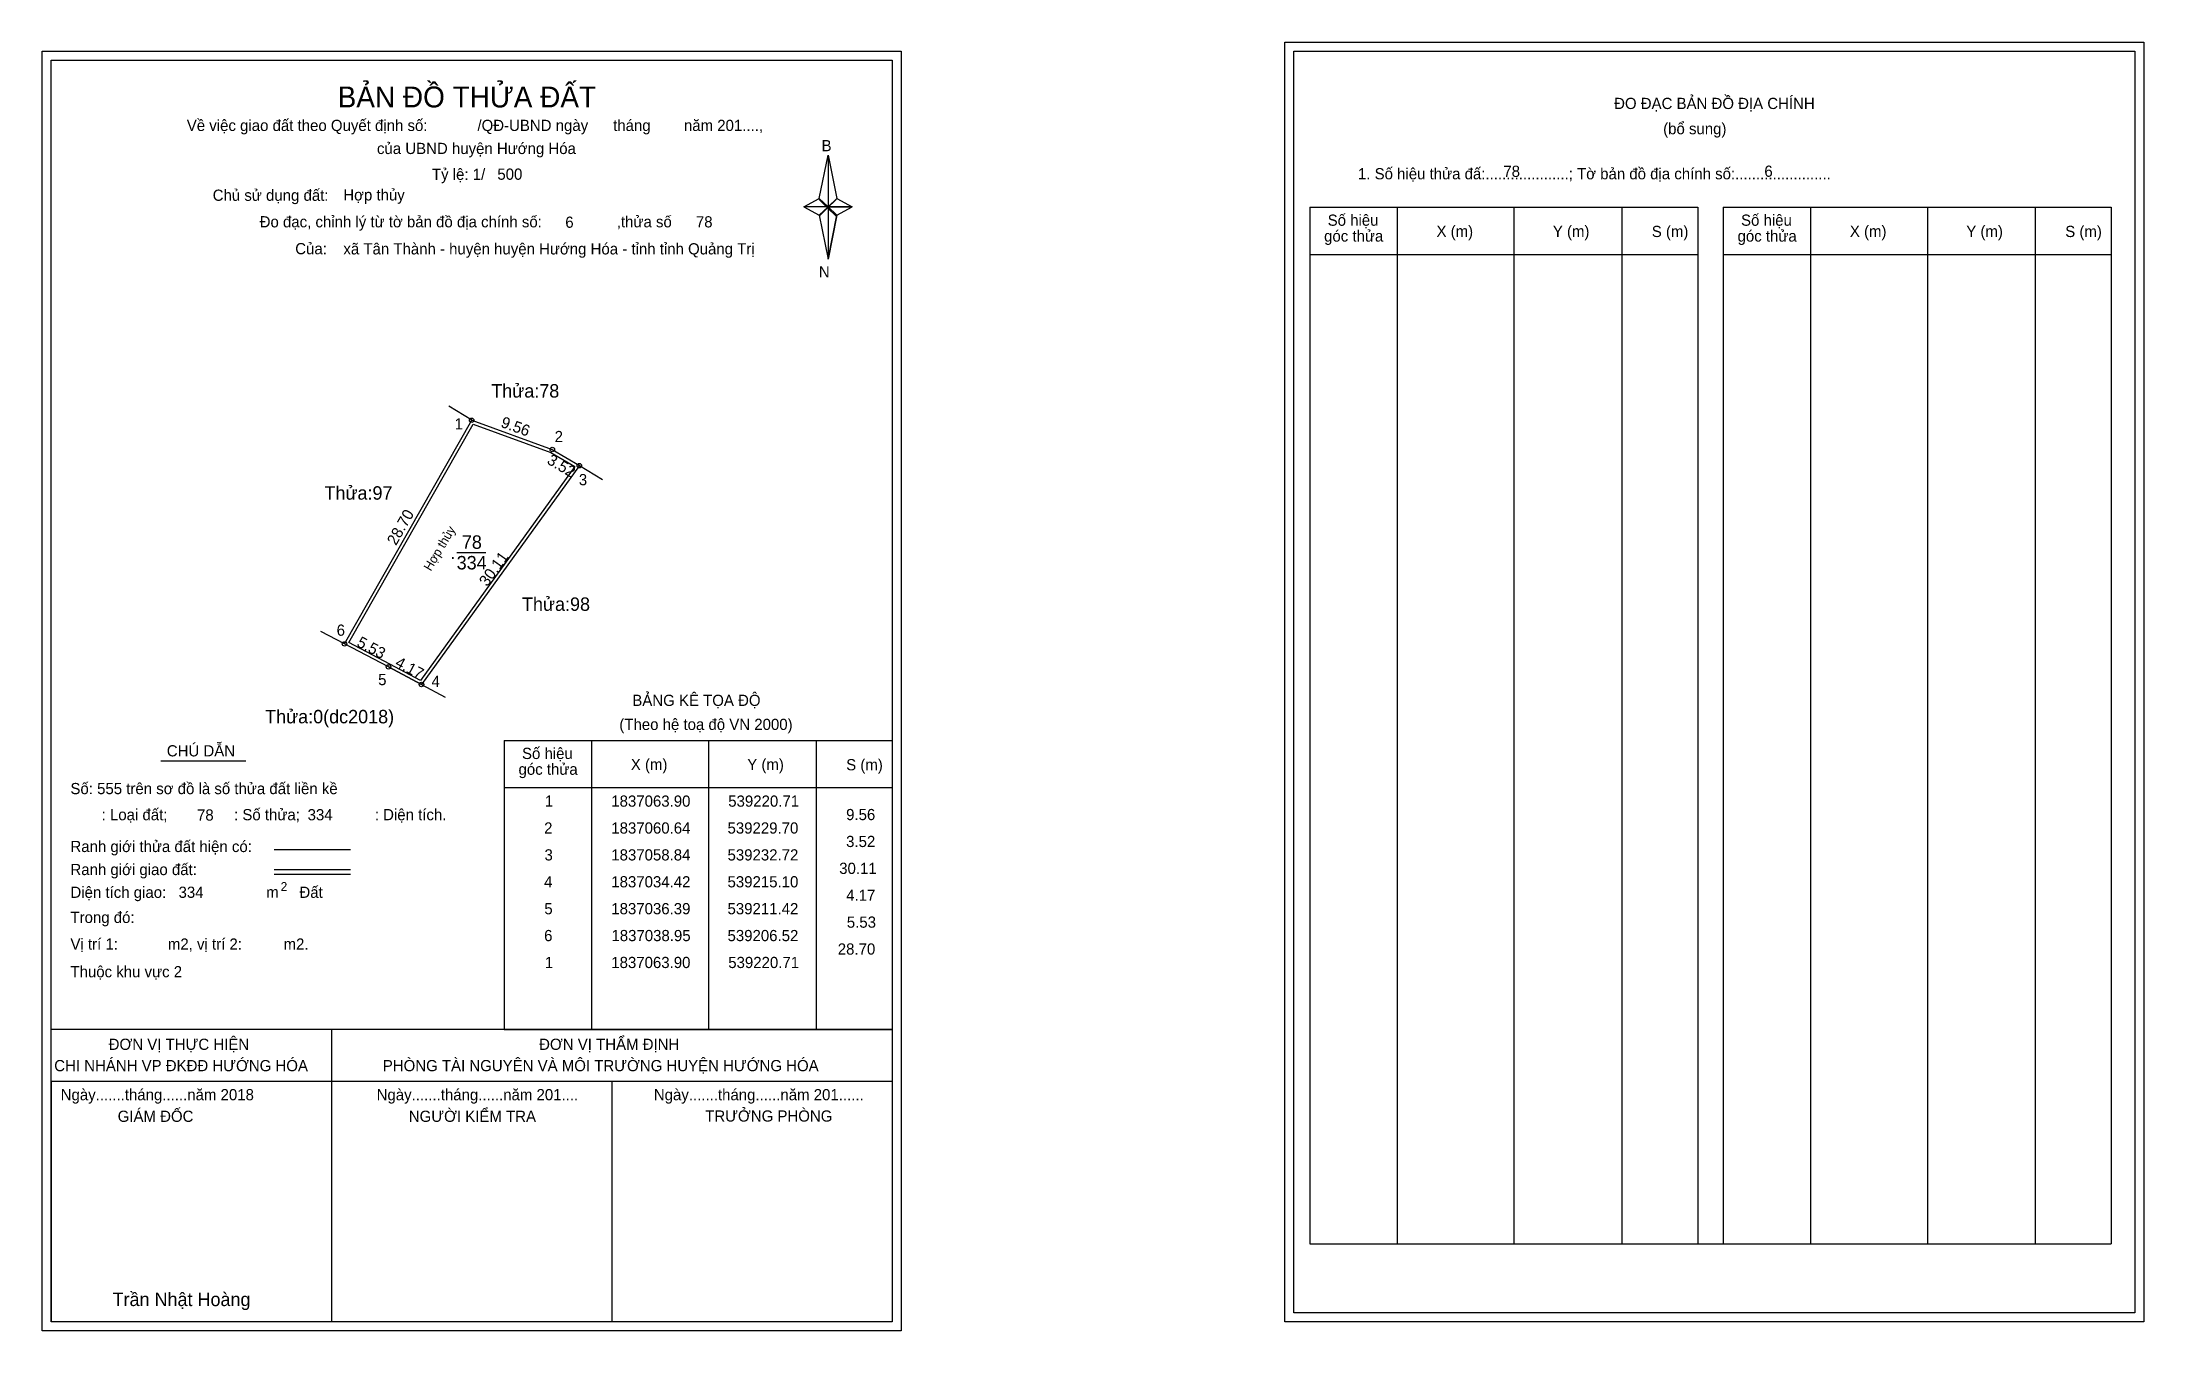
# Model space of a CAD drawing. Extents: x 539173 to 539407, y 1836962 to 1837106.
import ezdxf

# ---------------------------------------------------------------- set-up
doc = ezdxf.new("R2010")
doc.units = 0
for name, color, linetype in [('Level 1', 7, 'Continuous'), ('Level 10', 7, 'Continuous'), ('Level 11', 7, 'Continuous'), ('Level 13', 7, 'Continuous'), ('Level 27', 7, 'Continuous'), ('Level 28', 7, 'Continuous'), ('Level 3', 7, 'Continuous'), ('Level 36', 7, 'Continuous'), ('Level 49', 7, 'Continuous'), ('Level 5', 7, 'Continuous'), ('Level 53', 7, 'Continuous'), ('Level 55', 7, 'Continuous'), ('Level 6', 7, 'Continuous'), ('Level 63', 7, 'Continuous'), ('Level 9', 7, 'Continuous')]:
    doc.layers.add(name, color=color, linetype=linetype)

msp = doc.modelspace()

# ---------------------------------------------------------------- linework, layer by layer
at = {"layer": 'Level 1'}
for p, q in [((539312.43, 1837105.09), (539312.43, 1837105.09)), ((539173.77, 1837104.09), (539173.77, 1837104.09)), ((539259.48, 1837088.65), (539260.46, 1837093.47)), ((539260.46, 1837093.47), (539260.46, 1837087.71)), ((539260.46, 1837093.47), (539261.45, 1837088.65)), ((539257.76, 1837087.71), (539259.48, 1837088.65)), ((539259.48, 1837088.65), (539260.46, 1837087.71)), ((539260.39, 1837087.6), (539259.48, 1837088.54)), ((539261.38, 1837088.54), (539260.39, 1837087.6)), ((539260.39, 1837087.6), (539261.38, 1837088.54)), ((539261.45, 1837088.65), (539260.46, 1837087.71)), ((539260.46, 1837087.71), (539259.48, 1837086.79)), ((539260.39, 1837087.6), (539259.48, 1837086.68)), ((539259.48, 1837086.68), (539260.39, 1837087.6)), ((539259.48, 1837086.79), (539260.46, 1837081.86)), ((539261.38, 1837086.68), (539260.39, 1837087.6)), ((539260.46, 1837087.71), (539260.46, 1837081.86)), ((539260.46, 1837087.71), (539263.17, 1837087.71)), ((539260.46, 1837087.71), (539261.45, 1837086.79)), ((539261.45, 1837086.79), (539260.46, 1837081.86)), ((539261.45, 1837086.79), (539263.17, 1837087.71)), ((539314.2, 1837087.67), (539357.5, 1837087.67)), ((539323.99, 1836972.03), (539323.99, 1837087.67)), ((539337.03, 1836972.03), (539337.03, 1837087.67)), ((539349.02, 1837087.67), (539349.02, 1836972.03)), ((539357.5, 1837087.67), (539357.5, 1836972.03)), ((539360.33, 1837087.67), (539403.63, 1837087.67)), ((539370.12, 1836972.03), (539370.12, 1837087.67)), ((539383.16, 1836972.03), (539383.16, 1837087.67)), ((539395.14, 1837087.67), (539395.14, 1836972.03)), ((539403.63, 1837087.67), (539403.63, 1836972.03)), ((539314.2, 1837082.4), (539357.5, 1837082.4)), ((539360.33, 1837082.4), (539403.63, 1837082.4)), ((539224.32, 1837028.18), (539267.62, 1837028.18)), ((539234.11, 1836995.92), (539234.11, 1837028.18)), ((539247.15, 1836995.92), (539247.15, 1837028.18)), ((539259.13, 1837028.18), (539259.13, 1836995.92)), ((539224.32, 1837022.92), (539267.62, 1837022.92)), ((539198.66, 1837016.02), (539207.17, 1837016.02)), ((539198.66, 1837013.8), (539207.17, 1837013.8)), ((539198.66, 1837013.25), (539207.17, 1837013.25)), ((539227.18, 1836995.92), (539173.77, 1836995.92)), ((539267.62, 1836995.92), (539215.2, 1836995.92)), ((539224.32, 1836995.92), (539267.62, 1836995.92)), ((539267.62, 1836990.14), (539173.77, 1836990.14)), ((539173.77, 1836963.31), (539173.77, 1836990.14)), ((539314.2, 1836972.03), (539403.63, 1836972.03)), ((539406.28, 1836964.31), (539406.28, 1836964.31)), ((539267.62, 1836963.31), (539267.62, 1836963.31))]:
    msp.add_line(p, q, dxfattribs=at)
for points in [[(539259.48, 1837088.65), (539260.46, 1837093.47), (539260.46, 1837087.71)], [(539260.46, 1837087.71), (539261.45, 1837088.65), (539263.17, 1837087.71)], [(539257.76, 1837087.71), (539259.48, 1837086.79), (539260.46, 1837087.71)], [(539260.46, 1837087.71), (539260.46, 1837081.86), (539261.45, 1837086.79)]]:
    msp.add_lwpolyline(points, close=True, dxfattribs=at)
at = {"layer": 'Level 10'}
msp.add_line((539211.42, 1837036.39), (539215.1, 1837034.42), dxfattribs=at)
for points in [[(539206.52, 1837038.95), (539220.71, 1837063.9), (539229.7, 1837060.64), (539232.72, 1837058.84), (539215.1, 1837034.42), (539211.42, 1837036.39)], [(539207, 1837039.09), (539220.87, 1837063.47), (539229.55, 1837060.32), (539232.22, 1837058.74), (539214.99, 1837034.88), (539211.58, 1837036.7)]]:
    msp.add_lwpolyline(points, close=True, dxfattribs=at)
at = {"layer": 'Level 11'}
for centre in [(539220.71, 1837063.9), (539229.7, 1837060.64), (539232.72, 1837058.84), (539206.52, 1837038.95), (539206.52, 1837038.95), (539211.42, 1837036.39), (539215.1, 1837034.42)]:
    msp.add_circle(centre, 0.25, dxfattribs=at)
at = {"layer": 'Level 27'}
for p, q in [((539220.71, 1837063.9), (539218.16, 1837065.48)), ((539232.72, 1837058.84), (539235.3, 1837057.31)), ((539206.52, 1837038.95), (539203.86, 1837040.34)), ((539215.1, 1837034.42), (539217.75, 1837033.01))]:
    msp.add_line(p, q, dxfattribs=at)
at = {"layer": 'Level 3'}
for p, q in [((539314.2, 1837087.67), (539314.2, 1836972.03)), ((539360.33, 1837087.67), (539360.33, 1836972.03)), ((539224.32, 1837028.18), (539224.32, 1836995.92))]:
    msp.add_line(p, q, dxfattribs=at)
at = {"layer": 'Level 5'}
for p, q in [((539186.03, 1837025.9), (539195.5, 1837025.9)), ((539205.05, 1836995.92), (539205.05, 1836963.31)), ((539173.77, 1836990.14), (539173.77, 1836963.31)), ((539173.77, 1836990.14), (539173.77, 1836963.31)), ((539236.34, 1836990.14), (539236.34, 1836963.31))]:
    msp.add_line(p, q, dxfattribs=at)
at = {"layer": 'Level 63'}
for points in [[(539172.77, 1837105.09), (539268.62, 1837105.09), (539268.62, 1836962.31), (539172.77, 1836962.31)], [(539311.43, 1837106.09), (539407.28, 1837106.09), (539407.28, 1836963.31), (539311.43, 1836963.31)], [(539312.43, 1837105.09), (539406.28, 1837105.09), (539406.28, 1836964.31), (539312.43, 1836964.31)], [(539173.77, 1837104.09), (539267.62, 1837104.09), (539267.62, 1836963.31), (539173.77, 1836963.31)]]:
    msp.add_lwpolyline(points, close=True, dxfattribs=at)
at = {"layer": 'Level 9'}
msp.add_line((539219.03, 1837049.16), (539222.28, 1837049.16), dxfattribs=at)

# ---------------------------------------------------------------- texts
at = {"layer": 'Level 1'}
for s, height, p in [('BẢN ĐỒ THỬA ĐẤT', 2.3328, (539205.75, 1837098.8)), ('ĐO ĐẠC BẢN ĐỒ ĐỊA CHÍNH', 1.25, (539348.17, 1837098.62)), ('Về việc giao đất theo Quyết định số:            /QĐ-UBND ngày      tháng        năm 201....,      ', 1.25, (539188.92, 1837096.17)), ('(bổ sung)', 1.25, (539353.64, 1837095.81)), ('của UBND huyện Hướng Hóa', 1.25, (539210.14, 1837093.6)), ('B', 1.25, (539259.74, 1837093.91)), ('1. Số hiệu thửa đấ:....................; Tờ bản đồ địa chính số:.......................', 1.25, (539319.59, 1837090.78)), ('Chủ sử dụng đất:', 1.25, (539191.81, 1837088.38)), ('Đo đạc, chỉnh lý từ tờ bản đồ địa chính số:                  ,thửa số                 ', 1.25, (539197.05, 1837085.42)), ('Số hiệu', 1.25, (539316.21, 1837085.6)), ('X (m)', 1.25, (539328.35, 1837084.36)), ('Y (m)', 1.25, (539341.33, 1837084.36)), ('S (m)', 1.25, (539352.37, 1837084.34)), ('Số hiệu', 1.25, (539362.33, 1837085.6)), ('X (m)', 1.25, (539374.47, 1837084.36)), ('Y (m)', 1.25, (539387.46, 1837084.36)), ('S (m)', 1.25, (539398.5, 1837084.34)), ('Của:', 1.25, (539201.02, 1837082.42)), ('góc thửa', 1.25, (539315.81, 1837083.83)), ('góc thửa', 1.25, (539361.94, 1837083.83)), ('N', 1.25, (539259.44, 1837079.83)), ('BẢNG KÊ TỌA ĐỘ', 1.25, (539238.63, 1837032.03)), ('(Theo hệ toạ độ VN 2000)', 1.25, (539237.18, 1837029.35)), ('CHÚ DẪN', 1.25, (539186.69, 1837026.4)), ('Số hiệu', 1.25, (539226.32, 1837026.11)), ('góc thửa', 1.25, (539225.93, 1837024.35)), ('X (m)', 1.25, (539238.46, 1837024.88)), ('Y (m)', 1.25, (539251.45, 1837024.88)), ('S (m)', 1.25, (539262.49, 1837024.85)), ('Số: 555 trên sơ đồ là số thửa đất liền kề', 1.25, (539175.94, 1837022.19)), (': Loại đất;                : Số thửa;                  : Diện tích.', 1.25, (539179.42, 1837019.28)), ('Ranh giới thửa đất hiện có:', 1.25, (539175.94, 1837015.73)), ('Ranh giới giao đất:', 1.25, (539175.94, 1837013.16)), ('Diện tích giao:                                Đất ', 1.25, (539175.94, 1837010.62)), ('m', 1.25, (539197.78, 1837010.63)), ('2', 1, (539199.39, 1837011.38)), ('Trong đó: ', 1.25, (539175.94, 1837007.82)), ('Vị trí 1:            m2, vị trí 2:          m2.', 1.25, (539175.94, 1837004.84)), ('Thuộc khu vực 2', 1.25, (539175.94, 1837001.76)), ('ĐƠN VỊ THỰC HIỆN', 1.25, (539180.2, 1836993.66)), ('ĐƠN VỊ THẨM ĐỊNH', 1.25, (539228.23, 1836993.66)), ('CHI NHÁNH VP ĐKĐĐ HƯỚNG HÓA', 1.25, (539174.13, 1836991.28)), ('PHÒNG TÀI NGUYÊN VÀ MÔI TRƯỜNG HUYỆN HƯỚNG HÓA', 1.25, (539210.79, 1836991.28)), ('Ngày.......tháng......năm 2018', 1.25, (539174.85, 1836988.04)), ('Ngày.......tháng......năm 201....', 1.25, (539210.1, 1836988.04)), ('Ngày.......tháng......năm 201......', 1.25, (539241.03, 1836988.04)), ('GIÁM ĐỐC', 1.25, (539181.21, 1836985.63)), ('NGƯỜI KIỂM TRA', 1.25, (539213.69, 1836985.63)), ('TRƯỞNG PHÒNG', 1.25, (539246.76, 1836985.66)), ('Trần Nhật Hoàng', 1.5, (539180.64, 1836965.08))]:
    msp.add_text(s, height=height, dxfattribs=at).set_placement(p)
at = {"layer": 'Level 11'}
msp.add_text('Tỷ lệ: 1/', height=1.25, dxfattribs=at).set_placement((539216.27, 1837090.72))
at = {"layer": 'Level 13'}
for s, p in [('78', (539219.61, 1837049.56)), ('.', (539218.33, 1837048.41)), ('334', (539219.03, 1837047.26))]:
    msp.add_text(s, height=1.5, dxfattribs=at).set_placement(p)
at = {"layer": 'Level 28'}
msp.add_text('Hợp thủy', height=1, rotation=59.3743, dxfattribs=at).set_placement((539216.14, 1837047))
at = {"layer": 'Level 36'}
for s, p in [('Thửa:78', (539222.89, 1837066.43)), ('Thửa:97', (539204.28, 1837055.04)), ('Thửa:98', (539226.32, 1837042.64)), ('Thửa:0(dc2018)', (539197.66, 1837030.09))]:
    msp.add_text(s, height=1.5, dxfattribs=at).set_placement(p)
at = {"layer": 'Level 49'}
for s, rotation, p in [('9.56', 340.0681, (539223.86, 1837063.18)), ('3.52', 329.2522, (539229.01, 1837059.13)), ('28.70', 60.3715, (539212.26, 1837049.85)), ('30.11', 54.1777, (539222.44, 1837045.27)), ('5.53', 332.4152, (539207.79, 1837038.74)), ('4.17', 331.8753, (539212.06, 1837036.5))]:
    msp.add_text(s, height=1.25, rotation=rotation, dxfattribs=at).set_placement(p)
at = {"layer": 'Level 53'}
for s, p in [('1', (539228.87, 1837020.79)), ('1837063.90', (539236.28, 1837020.79)), ('539220.71', (539249.33, 1837020.79)), ('9.56', (539262.48, 1837019.29)), ('2', (539228.79, 1837017.79)), ('1837060.64', (539236.28, 1837017.79)), ('539229.70', (539249.25, 1837017.79)), ('3.52', (539262.48, 1837016.29)), ('3', (539228.83, 1837014.79)), ('1837058.84', (539236.28, 1837014.79)), ('539232.72', (539249.25, 1837014.79)), ('4', (539228.78, 1837011.79)), ('1837034.42', (539236.28, 1837011.79)), ('539215.10', (539249.25, 1837011.79)), ('30.11', (539261.71, 1837013.29)), ('4.17', (539262.49, 1837010.29)), ('5', (539228.81, 1837008.79)), ('1837036.39', (539236.28, 1837008.79)), ('539211.42', (539249.25, 1837008.79)), ('5.53', (539262.56, 1837007.29)), ('6', (539228.79, 1837005.79)), ('1837038.95', (539236.3, 1837005.79)), ('539206.52', (539249.25, 1837005.79)), ('1', (539228.87, 1837002.79)), ('1837063.90', (539236.28, 1837002.79)), ('539220.71', (539249.33, 1837002.79)), ('28.70', (539261.55, 1837004.29))]:
    msp.add_text(s, height=1.25, dxfattribs=at).set_placement(p)
at = {"layer": 'Level 55'}
for s, height, p in [('1', 0.2, (539220.65, 1837063.9)), ('97', 0.055, (539220.67, 1837063.84)), ('97', 0.055, (539220.67, 1837063.84)), ('78', 0.055, (539220.67, 1837063.84)), ('2', 0.2, (539229.63, 1837060.64)), ('78', 0.055, (539229.66, 1837060.58)), ('3', 0.2, (539232.66, 1837058.84)), ('78', 0.055, (539232.69, 1837058.79)), ('98', 0.055, (539232.69, 1837058.79)), ('6', 0.2, (539206.45, 1837038.95)), ('97', 0.055, (539206.48, 1837038.9)), ('97', 0.055, (539206.48, 1837038.9)), ('0', 0.055, (539206.5, 1837038.9)), ('0', 0.055, (539206.5, 1837038.9)), ('5', 0.2, (539211.36, 1837036.39)), ('0', 0.055, (539211.4, 1837036.33)), ('0', 0.055, (539211.4, 1837036.33)), ('4', 0.2, (539215.03, 1837034.42)), ('98', 0.055, (539215.06, 1837034.37)), ('0', 0.055, (539215.08, 1837034.37)), ('0', 0.055, (539215.08, 1837034.37))]:
    msp.add_text(s, height=height, dxfattribs=at).set_placement(p)
at = {"layer": 'Level 6'}
for s, p in [('500', (539223.57, 1837090.73)), ('78', (539335.81, 1837091.05)), ('6', (539364.93, 1837091.06)), ('Hợp thủy', (539206.38, 1837088.42)), ('6', (539231.15, 1837085.37)), ('78', (539245.72, 1837085.41)), ('xã Tân Thành - huyện huyện Hướng Hóa - tỉnh tỉnh Quảng Trị', (539206.39, 1837082.4)), ('78', (539190.06, 1837019.24)), ('334', (539202.4, 1837019.27)), ('334', (539188, 1837010.62))]:
    msp.add_text(s, height=1.25, dxfattribs=at).set_placement(p)
at = {"layer": 'Level 9'}
for s, p in [('1', (539218.81, 1837062.88)), ('2', (539229.96, 1837061.46)), ('3', (539232.66, 1837056.65)), ('6', (539205.64, 1837039.86)), ('5', (539210.27, 1837034.35)), ('4', (539216.23, 1837034.16))]:
    msp.add_text(s, height=1.25, dxfattribs=at).set_placement(p)

doc.saveas('drawing.dxf')
